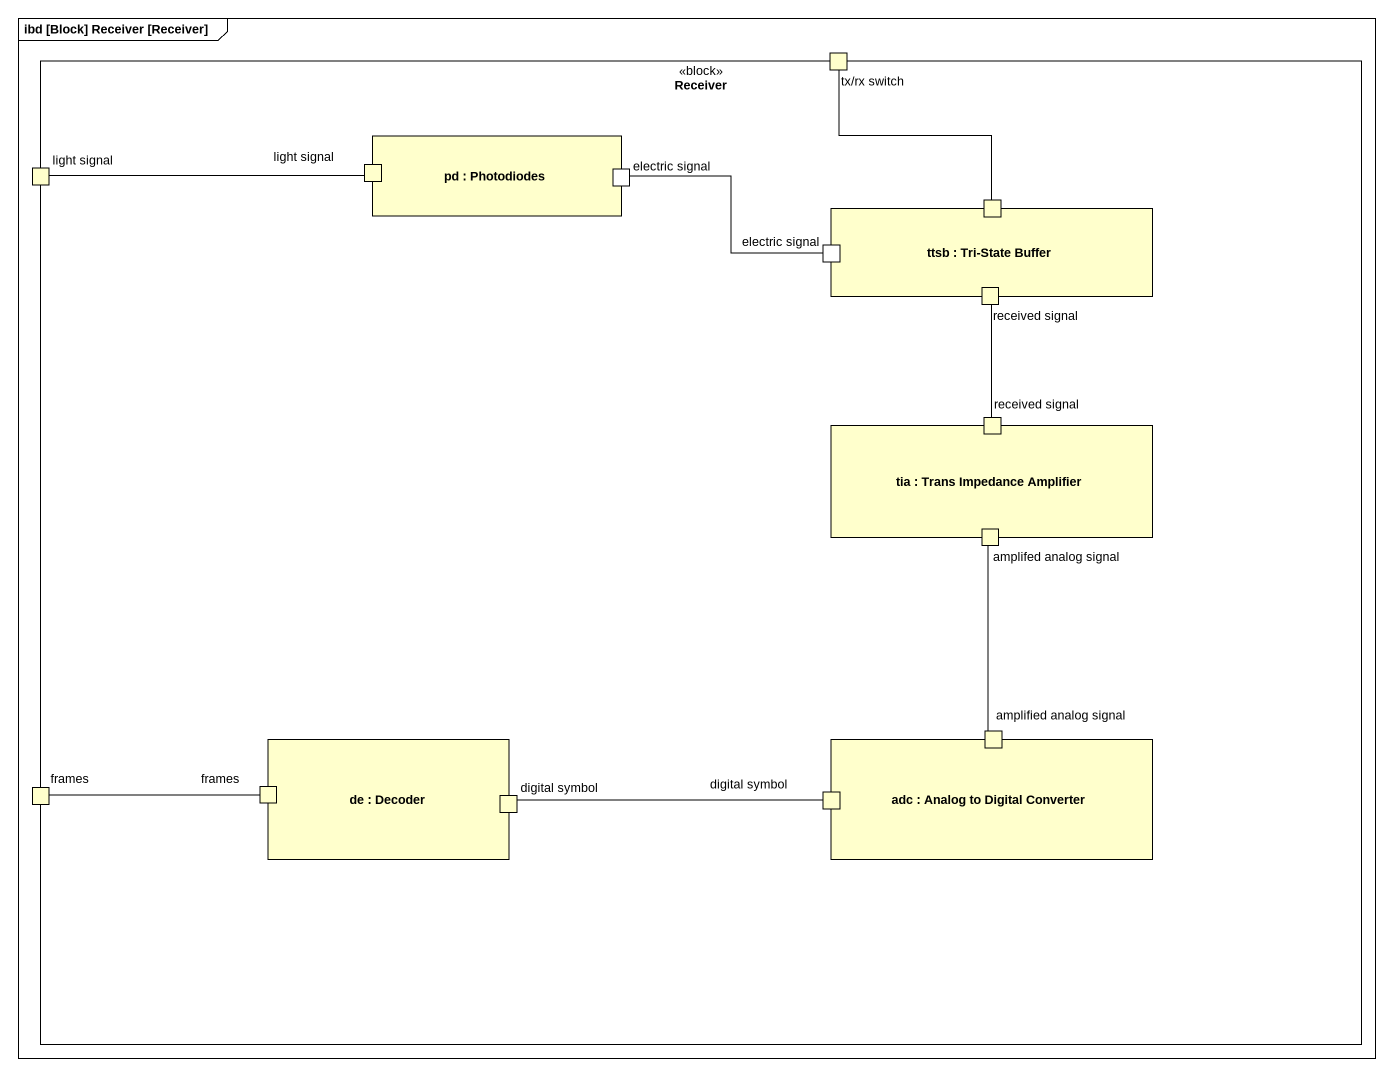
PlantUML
@startuml
mainframe ibd [Block] Receiver [Receiver]
rectangle Receiver <<block>> {
  port "tx/rx switch" as tx_rx_switch #FFFFCC
  port "light signal" as light_signal #FFFFCC
  rectangle "pd : Photodiodes" as pd #FFFFCC {
    port "light signal" as light_signal_2 #FFFFCC
    port "electric signal" as electric_signal
  }
  rectangle "ttsb : Tri-State Buffer" as ttsb #FFFFCC {
    port " " as port1 #FFFFCC
    port "electric signal" as electric_signal_2
    port "received signal" as received_signal #FFFFCC
  }
  rectangle "tia : Trans Impedance Amplifier" as tia #FFFFCC {
    port "received signal" as received_signal_2 #FFFFCC
    port "amplifed analog signal" as amplifed_analog_signal #FFFFCC
  }
  rectangle "de : Decoder" as de #FFFFCC {
    port "frames" as frames_2 #FFFFCC
    port "digital symbol" as digital_symbol #FFFFCC
  }
  rectangle "adc : Analog to Digital Converter" as adc #FFFFCC {
    port "amplified analog signal" as amplified_analog_signal #FFFFCC
    port "digital symbol" as digital_symbol_2 #FFFFCC
  }
  port frames #FFFFCC
}
light_signal_2 -left- light_signal
electric_signal -right- electric_signal_2
port1 -up- tx_rx_switch
received_signal_2 -up- received_signal
amplified_analog_signal -up- amplifed_analog_signal
frames_2 -left- frames
digital_symbol -right- digital_symbol_2
@enduml
